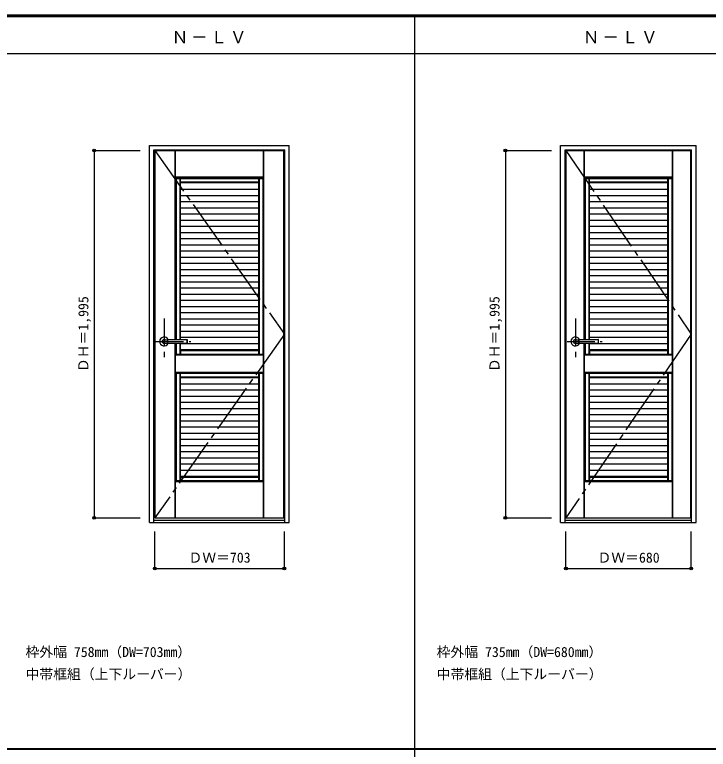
# Model space of a CAD drawing. Units: millimetres, scale not verified. Extents: x -6000 to 5700, y -4307 to 4175.
# Drawn here: x -966 to 2799, y 186 to 4175 of the extents above; entities that cross this region are included whole.
import ezdxf
from ezdxf.enums import TextEntityAlignment as Align

# ---------------------------------------------------------------- set-up
doc = ezdxf.new("R2010")
doc.units = ezdxf.units.MM
doc.header["$LTSCALE"] = 30
doc.header["$PDMODE"] = 32
doc.header["$PDSIZE"] = 15
doc.linetypes.add('CHAIN1', pattern=[8, 5, -1, 1, -1])
doc.linetypes.add('CHAIN2', pattern=[12, 9, -1, 1, -1])
for name, color, linetype in [('0-1_通り芯', 4, 'CHAIN1'), ('0-2_扉', 3, 'Continuous'), ('0-3_仕上げ', 7, 'Continuous'), ('0-4_枠', 3, 'Continuous'), ('0-5_レバー', 3, 'Continuous'), ('0-7', 7, 'CHAIN2'), ('0-A_文字', 7, 'Continuous'), ('0-B_寸法', 7, 'Continuous'), ('F-1_枠', 6, 'Continuous')]:
    doc.layers.add(name, color=color, linetype=linetype)
doc.styles.add('ＭＳ ゴシック', font='')
doc.styles.get('ＭＳ ゴシック').set_extended_font_data('MS Gothic')

msp = doc.modelspace()

# ---------------------------------------------------------------- linework, layer by layer
at = {"layer": '0-1_通り芯'}
for p, q in [((-154.2, 2524.5), (-154.2, 2314.5)), ((2077.4, 2524.5), (2077.4, 2314.5)), ((-199.2, 2400.5), (-9.2, 2400.5)), ((2032.4, 2400.5), (2222.4, 2400.5))]:
    msp.add_line(p, q, dxfattribs=at)
at = {"layer": '0-2_扉'}
for p, q in [((-205.2, 3438), (497.8, 3438)), ((-205.2, 1443), (-205.2, 3438)), ((497.8, 1443), (497.8, 3438)), ((2026.4, 3438), (2706.4, 3438)), ((2026.4, 1443), (2026.4, 3438)), ((2706.4, 1443), (2706.4, 3438)), ((-205.2, 1443), (497.8, 1443)), ((2026.4, 1443), (2706.4, 1443))]:
    msp.add_line(p, q, dxfattribs=at)
at = {"layer": '0-3_仕上げ'}
for p, q in [((-203.2, 1443), (-203.2, 3438)), ((-94.2, 2412), (-94.2, 3438)), ((-93.2, 3291), (-93.2, 3438)), ((384.8, 3292), (384.8, 3438)), ((386.8, 1443), (386.8, 3438)), ((495.8, 1443), (495.8, 3438)), ((2028.4, 1443), (2028.4, 3438)), ((2125.9, 2412), (2125.9, 3438)), ((2126.9, 3291), (2126.9, 3438)), ((2604.9, 3292), (2604.9, 3438)), ((2606.9, 1443), (2606.9, 3438)), ((2704.4, 1443), (2704.4, 3438)), ((-92.2, 3292), (-93.2, 3291)), ((-90.2, 3288), (-93.2, 3291)), ((-89.2, 3286), (381.8, 3286)), ((-89.2, 3286), (-89.2, 2412)), ((-68.2, 3286), (-68.2, 2412)), ((360.8, 3286), (360.8, 2330)), ((381.8, 3286), (381.8, 2330)), ((385.8, 3291), (382.8, 3288)), ((2127.9, 3292), (2126.9, 3291)), ((2129.9, 3288), (2126.9, 3291)), ((2130.9, 3286), (2601.9, 3286)), ((2130.9, 3286), (2130.9, 2412)), ((2151.9, 3286), (2151.9, 2412)), ((2580.9, 3286), (2580.9, 2330)), ((2601.9, 3286), (2601.9, 2330)), ((2605.9, 3291), (2602.9, 3288)), ((-67.2, 3263.04), (359.8, 3263.04)), ((359.8, 3261.54), (-67.2, 3261.54)), ((358.8, 3265), (-66.2, 3265)), ((2152.9, 3263.04), (2579.9, 3263.04)), ((2579.9, 3261.54), (2152.9, 3261.54)), ((2578.9, 3265), (2153.9, 3265)), ((359.8, 3225.47), (-67.2, 3225.47)), ((359.8, 3191.97), (-67.2, 3191.97)), ((2579.9, 3225.47), (2152.9, 3225.47)), ((2579.9, 3191.97), (2152.9, 3191.97)), ((359.8, 3158.47), (-67.2, 3158.47)), ((2579.9, 3158.47), (2152.9, 3158.47)), ((359.8, 3124.97), (-67.2, 3124.97)), ((2579.9, 3124.97), (2152.9, 3124.97)), ((359.8, 3091.47), (-67.2, 3091.47)), ((2579.9, 3091.47), (2152.9, 3091.47)), ((359.8, 3057.97), (-67.2, 3057.97)), ((2579.9, 3057.97), (2152.9, 3057.97)), ((359.8, 3024.47), (-67.2, 3024.47)), ((2579.9, 3024.47), (2152.9, 3024.47)), ((359.8, 2990.97), (-67.2, 2990.97)), ((359.8, 2957.47), (-67.2, 2957.47)), ((2579.9, 2990.97), (2152.9, 2990.97)), ((2579.9, 2957.47), (2152.9, 2957.47)), ((359.8, 2923.97), (-67.2, 2923.97)), ((2579.9, 2923.97), (2152.9, 2923.97)), ((359.8, 2890.47), (-67.2, 2890.47)), ((2579.9, 2890.47), (2152.9, 2890.47)), ((359.8, 2856.97), (-67.2, 2856.97)), ((2579.9, 2856.97), (2152.9, 2856.97)), ((359.8, 2823.47), (-67.2, 2823.47)), ((2579.9, 2823.47), (2152.9, 2823.47)), ((359.8, 2789.97), (-67.2, 2789.97)), ((359.8, 2756.47), (-67.2, 2756.47)), ((2579.9, 2789.97), (2152.9, 2789.97)), ((2579.9, 2756.47), (2152.9, 2756.47)), ((359.8, 2722.97), (-67.2, 2722.97)), ((2579.9, 2722.97), (2152.9, 2722.97)), ((359.8, 2689.47), (-67.2, 2689.47)), ((2579.9, 2689.47), (2152.9, 2689.47)), ((359.8, 2655.97), (-67.2, 2655.97)), ((2579.9, 2655.97), (2152.9, 2655.97)), ((359.8, 2622.47), (-67.2, 2622.47)), ((2579.9, 2622.47), (2152.9, 2622.47)), ((359.8, 2588.97), (-67.2, 2588.97)), ((359.8, 2555.47), (-67.2, 2555.47)), ((2579.9, 2588.97), (2152.9, 2588.97)), ((2579.9, 2555.47), (2152.9, 2555.47)), ((359.8, 2521.97), (-67.2, 2521.97)), ((2579.9, 2521.97), (2152.9, 2521.97)), ((359.8, 2488.47), (-67.2, 2488.47)), ((2579.9, 2488.47), (2152.9, 2488.47)), ((359.8, 2454.97), (-67.2, 2454.97)), ((2579.9, 2454.97), (2152.9, 2454.97)), ((359.8, 2421.47), (-67.2, 2421.47)), ((2579.9, 2421.47), (2152.9, 2421.47)), ((-94.2, 1443), (-94.2, 2389)), ((-89.2, 2389), (-89.2, 2330)), ((-68.2, 2389), (-68.2, 2330)), ((359.8, 2387.97), (-67.2, 2387.97)), ((359.8, 2354.47), (-67.2, 2354.47)), ((2125.9, 1443), (2125.9, 2389)), ((2130.9, 2389), (2130.9, 2330)), ((2151.9, 2389), (2151.9, 2330)), ((2579.9, 2387.97), (2152.9, 2387.97)), ((2579.9, 2354.47), (2152.9, 2354.47)), ((-93.2, 2327), (-90.2, 2330)), ((-92.2, 2326), (-93.2, 2327)), ((384.8, 2326), (-92.2, 2326)), ((-92.2, 2234), (-92.2, 2326)), ((-66.2, 2351), (-66.2, 2330)), ((359.8, 2352), (358.8, 2351)), ((382.8, 2330), (385.8, 2327)), ((384.8, 2326), (385.8, 2327)), ((384.8, 2234), (384.8, 2326)), ((385.8, 2233), (385.8, 2327)), ((2126.9, 2327), (2129.9, 2330)), ((2127.9, 2326), (2126.9, 2327)), ((2604.9, 2326), (2127.9, 2326)), ((2127.9, 2234), (2127.9, 2326)), ((2153.9, 2351), (2153.9, 2330)), ((2579.9, 2352), (2578.9, 2351)), ((2602.9, 2330), (2605.9, 2327)), ((2604.9, 2326), (2605.9, 2327)), ((2604.9, 2234), (2604.9, 2326)), ((2605.9, 2233), (2605.9, 2327)), ((-93.2, 2233), (-92.2, 2234)), ((-92.2, 2234), (384.8, 2234)), ((385.8, 2233), (384.8, 2234)), ((2126.9, 2233), (2127.9, 2234)), ((2127.9, 2234), (2604.9, 2234)), ((2605.9, 2233), (2604.9, 2234)), ((-89.2, 2228), (-89.2, 1643)), ((-89.2, 2228), (381.8, 2228)), ((-68.2, 2228), (-68.2, 1643)), ((-67.2, 2205.04), (359.8, 2205.04)), ((358.8, 2207), (-66.2, 2207)), ((360.8, 2228), (360.8, 1643)), ((381.8, 2228), (381.8, 1643)), ((385.8, 2233), (382.8, 2230)), ((2130.9, 2228), (2130.9, 1643)), ((2130.9, 2228), (2601.9, 2228)), ((2151.9, 2228), (2151.9, 1643)), ((2152.9, 2205.04), (2579.9, 2205.04)), ((2578.9, 2207), (2153.9, 2207)), ((2580.9, 2228), (2580.9, 1643)), ((2601.9, 2228), (2601.9, 1643)), ((2605.9, 2233), (2602.9, 2230)), ((359.8, 2168.97), (-67.2, 2168.97)), ((2579.9, 2168.97), (2152.9, 2168.97)), ((359.8, 2135.47), (-67.2, 2135.47)), ((2579.9, 2135.47), (2152.9, 2135.47)), ((359.8, 2101.97), (-67.2, 2101.97)), ((2579.9, 2101.97), (2152.9, 2101.97)), ((359.8, 2068.47), (-67.2, 2068.47)), ((359.8, 2034.97), (-67.2, 2034.97)), ((2579.9, 2068.47), (2152.9, 2068.47)), ((2579.9, 2034.97), (2152.9, 2034.97)), ((359.8, 2001.47), (-67.2, 2001.47)), ((2579.9, 2001.47), (2152.9, 2001.47)), ((359.8, 1967.97), (-67.2, 1967.97)), ((2579.9, 1967.97), (2152.9, 1967.97)), ((359.8, 1934.47), (-67.2, 1934.47)), ((2579.9, 1934.47), (2152.9, 1934.47)), ((359.8, 1900.97), (-67.2, 1900.97)), ((2579.9, 1900.97), (2152.9, 1900.97)), ((359.8, 1867.47), (-67.2, 1867.47)), ((2579.9, 1867.47), (2152.9, 1867.47)), ((359.8, 1833.97), (-67.2, 1833.97)), ((359.8, 1800.47), (-67.2, 1800.47)), ((2579.9, 1833.97), (2152.9, 1833.97)), ((2579.9, 1800.47), (2152.9, 1800.47)), ((359.8, 1766.97), (-67.2, 1766.97)), ((2579.9, 1766.97), (2152.9, 1766.97)), ((359.8, 1733.47), (-67.2, 1733.47)), ((2579.9, 1733.47), (2152.9, 1733.47)), ((359.8, 1699.97), (-67.2, 1699.97)), ((2579.9, 1699.97), (2152.9, 1699.97)), ((-93.2, 1640), (-90.2, 1643)), ((-92.2, 1639), (-93.2, 1640)), ((-93.2, 1443), (-93.2, 1640)), ((384.8, 1639), (-92.2, 1639)), ((-92.2, 1443), (-92.2, 1639)), ((359.8, 1666.47), (-67.2, 1666.47)), ((-66.2, 1664), (-66.2, 1643)), ((359.8, 1665), (358.8, 1664)), ((358.8, 1664), (358.8, 1643)), ((382.8, 1643), (385.8, 1640)), ((384.8, 1639), (385.8, 1640)), ((384.8, 1443), (384.8, 1639)), ((385.8, 1443), (385.8, 1640)), ((2126.9, 1640), (2129.9, 1643)), ((2127.9, 1639), (2126.9, 1640)), ((2126.9, 1443), (2126.9, 1640)), ((2604.9, 1639), (2127.9, 1639)), ((2127.9, 1443), (2127.9, 1639)), ((2579.9, 1666.47), (2152.9, 1666.47)), ((2153.9, 1664), (2153.9, 1643)), ((2579.9, 1665), (2578.9, 1664)), ((2578.9, 1664), (2578.9, 1643)), ((2602.9, 1643), (2605.9, 1640)), ((2604.9, 1639), (2605.9, 1640)), ((2604.9, 1443), (2604.9, 1639)), ((2605.9, 1443), (2605.9, 1640))]:
    msp.add_line(p, q, dxfattribs=at)
at = {"layer": '0-3_仕上げ', "color": 3}
for p, q in [((382.8, 3288), (-90.2, 3288)), ((-90.2, 2412), (-90.2, 3288)), ((-67.2, 2412), (-67.2, 3288)), ((359.8, 2330), (359.8, 3288)), ((382.8, 2330), (382.8, 3288)), ((2602.9, 3288), (2129.9, 3288)), ((2129.9, 2412), (2129.9, 3288)), ((2152.9, 2412), (2152.9, 3288)), ((2579.9, 2330), (2579.9, 3288)), ((2602.9, 2330), (2602.9, 3288)), ((-67.2, 3264), (359.8, 3264)), ((2152.9, 3264), (2579.9, 3264)), ((-90.2, 2330), (-90.2, 2389)), ((-67.2, 2330), (-67.2, 2389)), ((2129.9, 2330), (2129.9, 2389)), ((2152.9, 2330), (2152.9, 2389)), ((382.8, 2330), (-90.2, 2330)), ((-67.2, 2352), (359.8, 2352)), ((2602.9, 2330), (2129.9, 2330)), ((2152.9, 2352), (2579.9, 2352)), ((-90.2, 2230), (-90.2, 1643)), ((-90.2, 2230), (382.8, 2230)), ((-67.2, 1643), (-67.2, 2230)), ((-67.2, 2206), (359.8, 2206)), ((359.8, 1643), (359.8, 2230)), ((382.8, 2230), (382.8, 1643)), ((2129.9, 2230), (2129.9, 1643)), ((2129.9, 2230), (2602.9, 2230)), ((2152.9, 1643), (2152.9, 2230)), ((2152.9, 2206), (2579.9, 2206)), ((2579.9, 1643), (2579.9, 2230)), ((2602.9, 2230), (2602.9, 1643)), ((382.8, 1643), (-90.2, 1643)), ((-67.2, 1665), (359.8, 1665)), ((2602.9, 1643), (2129.9, 1643)), ((2152.9, 1665), (2579.9, 1665))]:
    msp.add_line(p, q, dxfattribs=at)
at = {"layer": '0-3_仕上げ'}
for points in [[(384.8, 3292), (-92.2, 3292), (-92.2, 3438)], [(384.8, 3292), (385.8, 3291), (385.8, 3438)], [(2604.9, 3292), (2127.9, 3292), (2127.9, 3438)], [(2604.9, 3292), (2605.9, 3291), (2605.9, 3438)], [(-67.2, 3264), (-66.2, 3265), (-66.2, 3286)], [(359.8, 3264), (358.8, 3265), (358.8, 3286)], [(2152.9, 3264), (2153.9, 3265), (2153.9, 3286)], [(2579.9, 3264), (2578.9, 3265), (2578.9, 3286)], [(-90.2, 2230), (-93.2, 2233), (-93.2, 2327)], [(-67.2, 2352), (-66.2, 2351), (358.8, 2351), (358.8, 2330)], [(2129.9, 2230), (2126.9, 2233), (2126.9, 2327)], [(2152.9, 2352), (2153.9, 2351), (2578.9, 2351), (2578.9, 2330)], [(-67.2, 2206), (-66.2, 2207), (-66.2, 2228)], [(359.8, 2206), (358.8, 2207), (358.8, 2228)], [(2152.9, 2206), (2153.9, 2207), (2153.9, 2228)], [(2579.9, 2206), (2578.9, 2207), (2578.9, 2228)], [(-67.2, 1665), (-66.2, 1664), (358.8, 1664)], [(2152.9, 1665), (2153.9, 1664), (2578.9, 1664)]]:
    msp.add_lwpolyline(points, dxfattribs=at)
at = {"layer": '0-4_枠'}
for p, q in [((-234.2, 3465), (523.8, 3465)), ((-234.2, 1418), (-234.2, 3465)), ((-210.2, 3441), (499.8, 3441)), ((-210.2, 1418), (-210.2, 3441)), ((499.8, 1418), (499.8, 3441)), ((523.8, 1418), (523.8, 3465)), ((1997.4, 3465), (2732.4, 3465)), ((1997.4, 1418), (1997.4, 3465)), ((2021.4, 3441), (2708.4, 3441)), ((2021.4, 1418), (2021.4, 3441)), ((2708.4, 1418), (2708.4, 3441)), ((2732.4, 1418), (2732.4, 3465)), ((-234.2, 1418), (523.8, 1418)), ((-210.2, 1430), (499.8, 1430)), ((1997.4, 1418), (2732.4, 1418)), ((2021.4, 1430), (2708.4, 1430))]:
    msp.add_line(p, q, dxfattribs=at)
at = {"layer": '0-5_レバー'}
for p, q in [((-154.2, 2410), (-135.2, 2410)), ((-135.2, 2411), (-134.2, 2412)), ((-135.2, 2390), (-135.2, 2411)), ((-134.2, 2412), (-30.2, 2412)), ((-29.2, 2411), (-30.2, 2412)), ((-29.2, 2390), (-29.2, 2411)), ((2077.4, 2410), (2096.4, 2410)), ((2096.4, 2411), (2097.4, 2412)), ((2096.4, 2390), (2096.4, 2411)), ((2097.4, 2412), (2201.4, 2412)), ((2202.4, 2411), (2201.4, 2412)), ((2202.4, 2390), (2202.4, 2411)), ((-154.2, 2391), (-135.2, 2391)), ((-135.2, 2390), (-134.2, 2389)), ((-30.2, 2389), (-134.2, 2389)), ((-29.2, 2390), (-30.2, 2389)), ((2077.4, 2391), (2096.4, 2391)), ((2096.4, 2390), (2097.4, 2389)), ((2201.4, 2389), (2097.4, 2389)), ((2202.4, 2390), (2201.4, 2389))]:
    msp.add_line(p, q, dxfattribs=at)
at = {"layer": '0-5_レバー', "color": 4}
for p, q in [((-134.2, 2389), (-134.2, 2412)), ((-30.2, 2412), (-30.2, 2389)), ((2097.4, 2389), (2097.4, 2412)), ((2201.4, 2412), (2201.4, 2389))]:
    msp.add_line(p, q, dxfattribs=at)
for centre, radius, start, end in [((-154.2, 2400.5), 24.55, 27.93255, 332.06745), ((-154.2, 2400.5), 11, 59.72736, 300.27264), ((2077.4, 2400.5), 24.55, 27.93255, 332.06745), ((2077.4, 2400.5), 11, 59.72736, 300.27264)]:
    msp.add_arc(centre, radius, start, end, dxfattribs=at)
at = {"layer": '0-5_レバー'}
for centre in [(-154.2, 2400.5), (2077.4, 2400.5)]:
    msp.add_arc(centre, 9.5, 90, 270, dxfattribs=at)
at = {"layer": '0-7'}
for p, q in [((-205.2, 3438), (497.8, 2440.5)), ((2026.4, 3438), (2706.4, 2440.5)), ((497.8, 2440.5), (-205.2, 1443)), ((2706.4, 2440.5), (2026.4, 1443))]:
    msp.add_line(p, q, dxfattribs=at)
at = {"layer": '0-B_寸法', "color": 4}
for p, q in [((-534.2, 3438), (-284.2, 3438)), ((-534.2, 3438), (-534.2, 1443)), ((1697.4, 3438), (1947.4, 3438)), ((1697.4, 3438), (1697.4, 1443)), ((-534.2, 1443), (-284.2, 1443)), ((1697.4, 1443), (1947.4, 1443)), ((-205.2, 1168), (-205.2, 1368)), ((497.8, 1168), (497.8, 1368)), ((2026.4, 1168), (2026.4, 1368)), ((2706.4, 1168), (2706.4, 1368)), ((-205.2, 1168), (497.8, 1168)), ((2026.4, 1168), (2706.4, 1168))]:
    msp.add_line(p, q, dxfattribs=at)
at = {"layer": '0-B_寸法'}
for p in [(-534.2, 3438), (1697.4, 3438), (-534.2, 1443), (1697.4, 1443), (-205.2, 1168), (497.8, 1168), (2026.4, 1168), (2706.4, 1168)]:
    msp.add_point(p, dxfattribs=at)
at = {"layer": 'F-1_枠'}
for p, q in [((-6000, 4175), (5700, 4175)), ((-6000, 4170), (5700, 4170)), ((-6000, 4165), (5700, 4165)), ((1204.8, 4175), (1204.8, -3790)), ((-6000, 3965), (5700, 3965)), ((-6000, 190.5), (5700, 190.5)), ((-6000, 187.5), (5700, 187.5))]:
    msp.add_line(p, q, dxfattribs=at)

# ---------------------------------------------------------------- texts
at = {"layer": '0-A_文字', "style": 'ＭＳ ゴシック'}
for s, p in [('枠外幅 758mm（DW=703mm）', (-906.8, 670.5)), ('枠外幅 735mm（DW=680mm）', (1324.8, 670.5)), ('中帯框組（上下ルーバー）', (-906.8, 550.5)), ('中帯框組（上下ルーバー）', (1324.8, 550.5))]:
    msp.add_text(s, height=54.99, dxfattribs=at).set_placement(p, align=Align.BOTTOM_LEFT)
at = {"layer": '0-A_文字', "char_height": 65.98, "attachment_point": 7, "style": 'ＭＳ ゴシック'}
for insert in [(-113.5, 4020), (2118.1, 4020)]:
    msp.add_mtext('\\T1.17;Ｎ－ＬＶ', dxfattribs=dict(at, insert=insert))
at = {"layer": '0-B_寸法', "style": 'ＭＳ ゴシック'}
for p in [(-549.2, 2234.25), (1682.4, 2234.25)]:
    msp.add_text('ＤＨ＝1,995', height=54.99, rotation=90, dxfattribs=at).set_placement(p, align=Align.BOTTOM_LEFT)
for s, p in [('ＤＷ＝703', (-22.45, 1183)), ('ＤＷ＝680', (2197.65, 1183))]:
    msp.add_text(s, height=54.99, dxfattribs=at).set_placement(p, align=Align.BOTTOM_LEFT)

doc.saveas('drawing.dxf')
